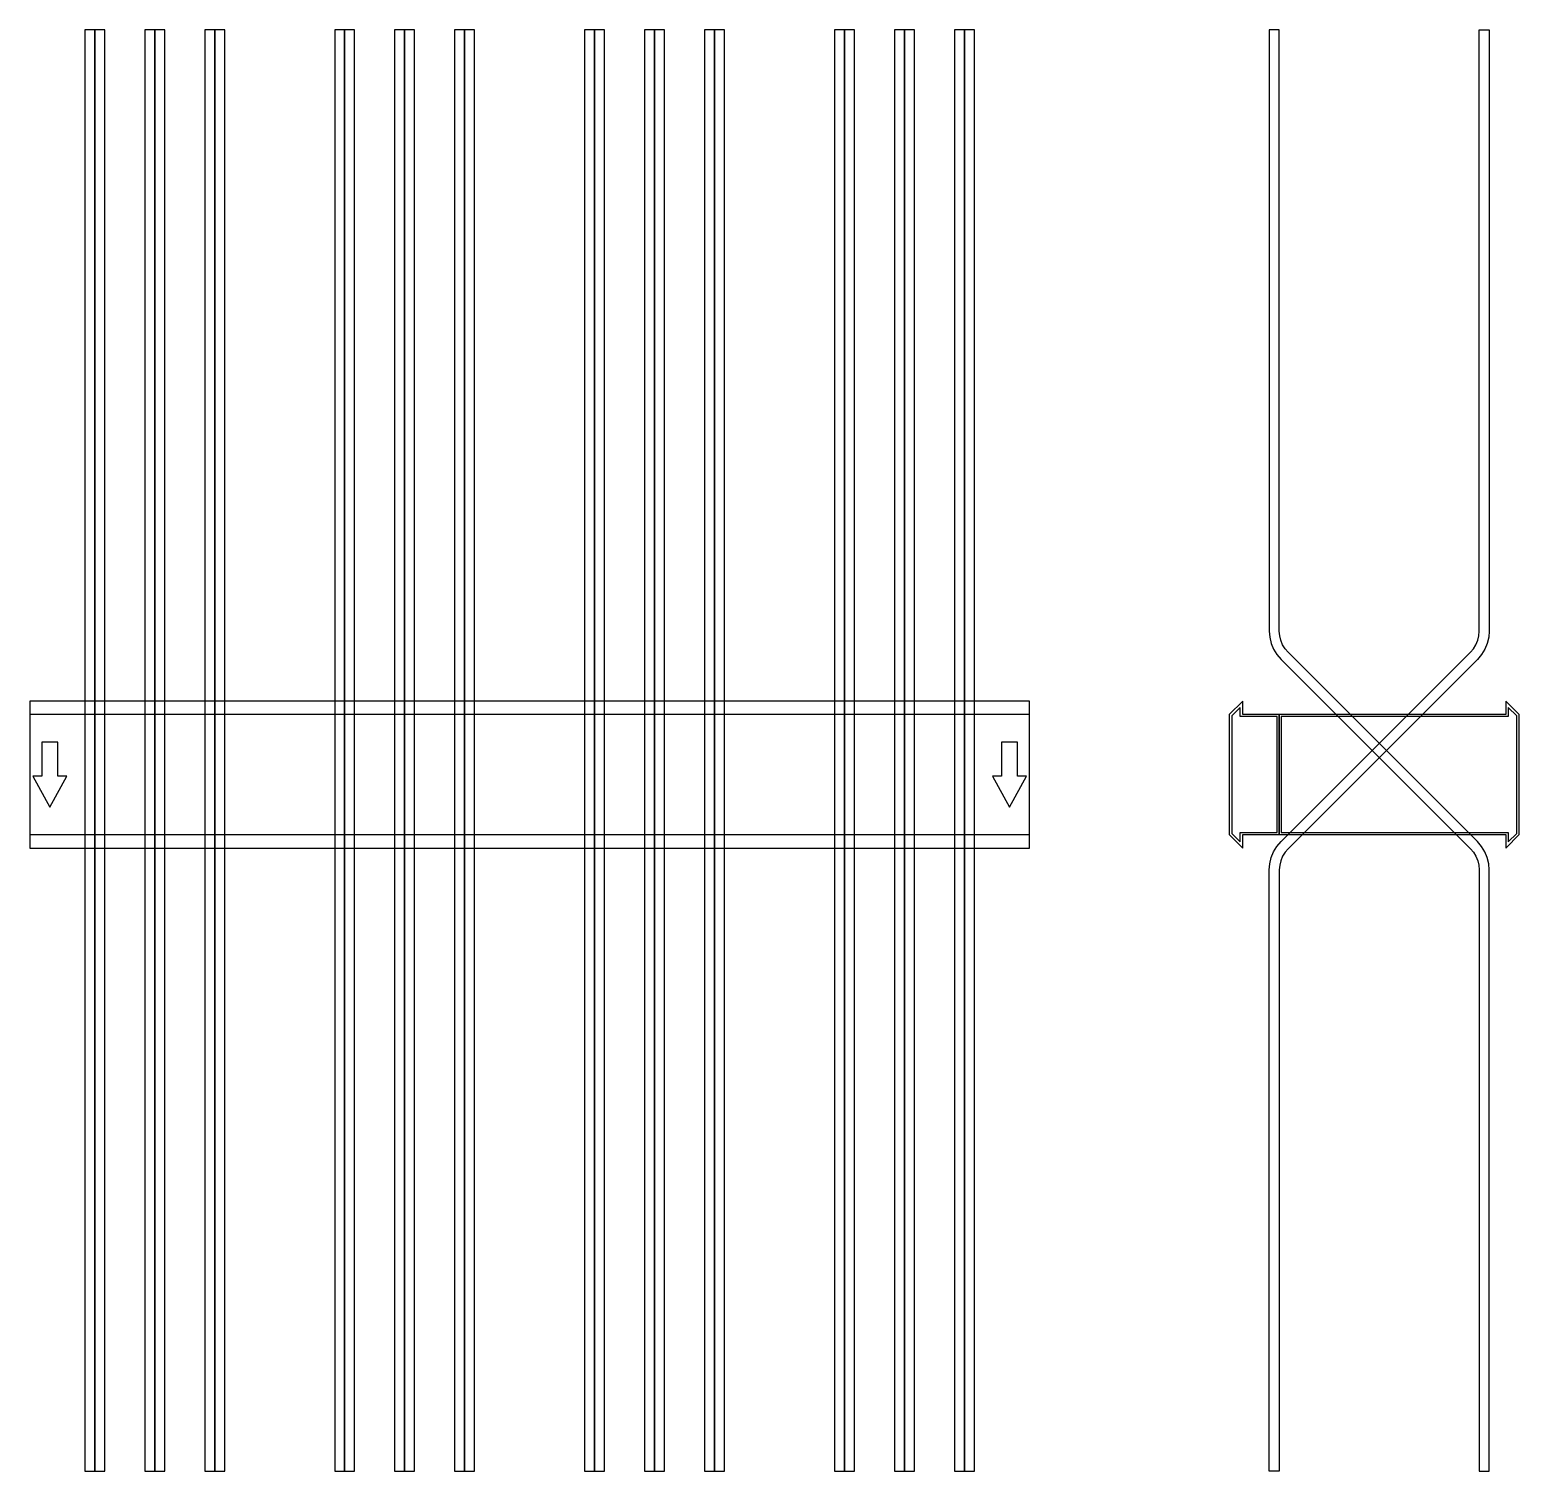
# Model space of a CAD drawing. Extents: x 0 to 1490, y -697 to 745.
import ezdxf

# ---------------------------------------------------------------- set-up
doc = ezdxf.new("R2010")
doc.units = 0
doc.layers.add('Halfen', color=7, linetype='CONTINUOUS')

msp = doc.modelspace()

# ---------------------------------------------------------------- linework, layer by layer
at = {"layer": 'Halfen', "color": 7}
for points in [[(65, -696.961), (65, 745.246), (55, 745.246), (55, -696.961)], [(75, -696.961), (75, 745.246), (65, 745.246), (65, -696.961)], [(125, -696.961), (125, 745.246), (115, 745.246), (115, -696.961)], [(135, -696.961), (135, 745.246), (125, 745.246), (125, -696.961)], [(185, -696.961), (185, 745.246), (175, 745.246), (175, -696.961)], [(195, -696.961), (195, 745.246), (185, 745.246), (185, -696.961)], [(315, -696.961), (315, 745.246), (305, 745.246), (305, -696.961)], [(325, -696.961), (325, 745.246), (315, 745.246), (315, -696.961)], [(375, -696.961), (375, 745.246), (365, 745.246), (365, -696.961)], [(385, -696.961), (385, 745.246), (375, 745.246), (375, -696.961)], [(435, -696.961), (435, 745.246), (425, 745.246), (425, -696.961)], [(445, -696.961), (445, 745.246), (435, 745.246), (435, -696.961)], [(565, -696.961), (565, 745.246), (555, 745.246), (555, -696.961)], [(575, -696.961), (575, 745.246), (565, 745.246), (565, -696.961)], [(625, -696.961), (625, 745.246), (615, 745.246), (615, -696.961)], [(635, -696.961), (635, 745.246), (625, 745.246), (625, -696.961)], [(685, -696.961), (685, 745.246), (675, 745.246), (675, -696.961)], [(695, -696.961), (695, 745.246), (685, 745.246), (685, -696.961)], [(815, -696.961), (815, 745.246), (805, 745.246), (805, -696.961)], [(825, -696.961), (825, 745.246), (815, 745.246), (815, -696.961)], [(875, -696.961), (875, 745.246), (865, 745.246), (865, -696.961)], [(885, -696.961), (885, 745.246), (875, 745.246), (875, -696.961)], [(935, -696.961), (935, 745.246), (925, 745.246), (925, -696.961)], [(945, -696.961), (945, 745.246), (935, 745.246), (935, -696.961)], [(1460, -696.961), (1460, -95.355), (1459.508, -89.098), (1458.042, -82.995), (1455.64, -77.196), (1452.361, -71.844), (1448.284, -67.071), (1258.787, 122.426), (1255.729, 126.006), (1253.27, 130.02), (1251.468, 134.369), (1250.369, 138.947), (1250, 143.64), (1250, 206.246), (1250, 745.246), (1240, 745.246), (1240, 206.246), (1240, 143.64), (1240.492, 137.382), (1241.958, 131.279), (1244.36, 125.48), (1247.639, 120.128), (1251.716, 115.355), (1441.213, -74.142), (1444.271, -77.722), (1446.73, -81.736), (1448.532, -86.085), (1449.631, -90.662), (1450, -95.355), (1450, -696.961)], [(1240, -696.961), (1240, -95.355), (1240.492, -89.098), (1241.958, -82.995), (1244.36, -77.196), (1247.639, -71.844), (1251.716, -67.071), (1441.213, 122.426), (1444.271, 126.006), (1446.73, 130.02), (1448.532, 134.369), (1449.631, 138.947), (1450, 143.64), (1450, 206.246), (1450, 745.246), (1460, 745.246), (1460, 206.246), (1460, 143.64), (1459.508, 137.382), (1458.042, 131.279), (1455.64, 125.48), (1452.361, 120.128), (1448.284, 115.355), (1258.787, -74.142), (1255.729, -77.722), (1253.27, -81.736), (1251.468, -86.085), (1250.369, -90.662), (1250, -95.355), (1250, -696.961)], [(0, -73.5), (1000, -73.5), (1000, 73.5), (0, 73.5)], [(0, -60), (1000, -60), (1000, 60), (0, 60)], [(1250, -60), (1250, 60), (1213.5, 60), (1213.5, 73.5), (1200, 60), (1200, -60), (1213.5, -73.5), (1213.5, -60)], [(1248, -58), (1248, 58), (1211, 58), (1211, 67.25), (1202.5, 58.75), (1202.5, -58.75), (1211, -67.25), (1211, -58)], [(1490, -60), (1490, 60), (1476.5, 73.5), (1476.5, 60), (1250, 60), (1250, -60), (1476.5, -60), (1476.5, -73.5)], [(1487.5, -58.75), (1487.5, 58.75), (1479, 67.25), (1479, 58), (1252, 58), (1252, -58), (1479, -58), (1479, -67.25)], [(20, -32.5), (37, -1.5), (28, -1.5), (28, 32.5), (12, 32.5), (12, -1.5), (3, -1.5)], [(980, -32.5), (997, -1.5), (988, -1.5), (988, 32.5), (972, 32.5), (972, -1.5), (963, -1.5)]]:
    msp.add_lwpolyline(points, close=True, dxfattribs=at)

doc.saveas('drawing.dxf')
